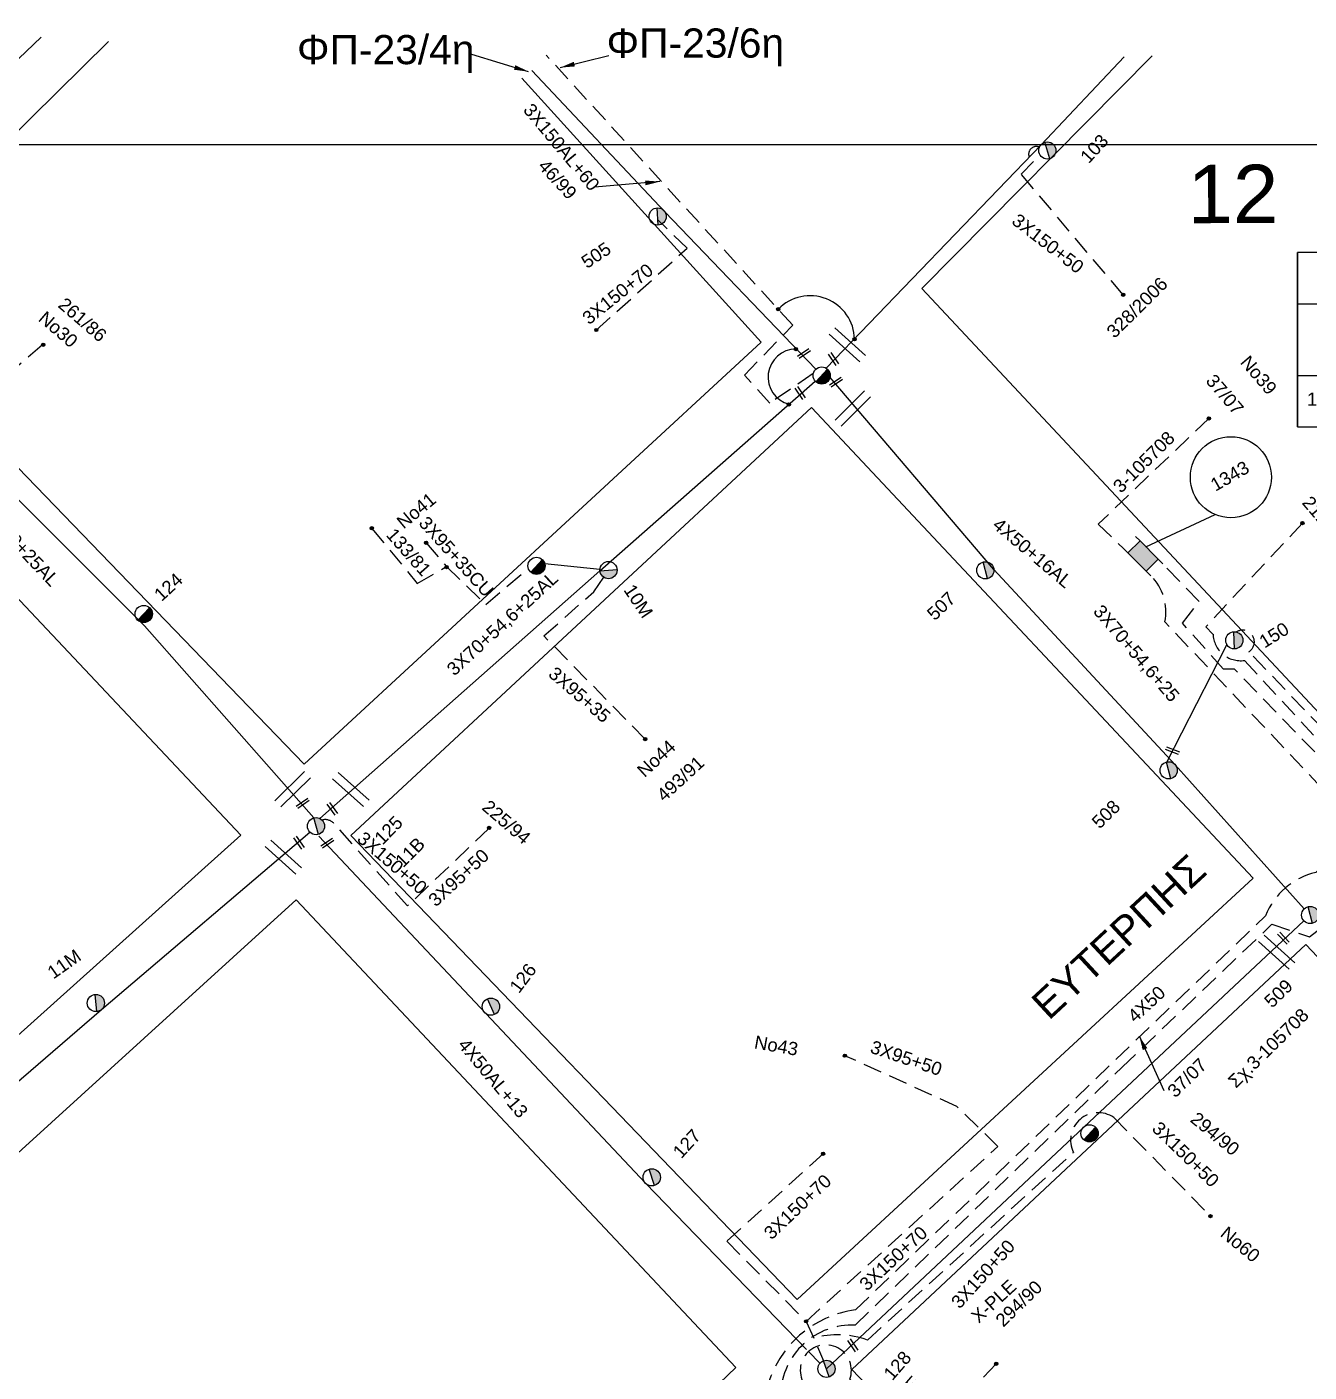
# Model space of a CAD drawing. Header units: millimetres. Extents: x 745 to 5694, y 762 to 3401.
# Drawn here: x 2458.9 to 2634.7, y 1723.2 to 1907.7 of the extents above; entities that cross this region are included whole.
import ezdxf
from ezdxf.enums import TextEntityAlignment as Align

# ---------------------------------------------------------------- set-up
doc = ezdxf.new("R2010")
doc.units = ezdxf.units.MM
doc.linetypes.add('DASHED', pattern=[19.05, 12.7, -6.35])
for name, color, linetype in [('Link Box 4 Διευθύνσεων', 7, 'Continuous'), ('Άγνωστα', 7, 'Continuous'), ('Ασφαλειοκιβώτια Χ.Τ 9 αναχωρήσεων', 7, 'Continuous'), ('Γυμνά εναέρια ΧΤ και ΦΟΠ (3Φ)   4x50+16AL', 7, 'Continuous'), ('Επιγραφές - Σχήματα', 7, 'Continuous'), ('Καλώδια ΧΤ   3x95+35 CU', 7, 'DASHED'), ('Μηχανική τομή', 7, 'Continuous'), ('Στύλος ΦΜ', 7, 'Continuous'), ('Στύλος ΦΜ @ 1', 7, 'Continuous'), ('Συνδέσεις', 7, 'Continuous'), ('Συνεστραμμένα ΧΤ   3x70+54.6+25 AL', 7, 'SYN_LINE'), ('Συνεστραμμένα ΧΤ   4x120+25 AL', 7, 'SYN_LINE'), ('Τομή', 7, 'Continuous'), ('Υπόβαθρο ΔΕΗ', 7, 'Continuous'), ('Υπόγεια καλώδια Παροχών ΧΤ   4x50AL', 7, 'DASHED')]:
    doc.layers.add(name, color=color, linetype=linetype)
doc.styles.add('arial', font='ARIAL.TTF')
doc.styles.get("Standard").update_dxf_attribs({"font": 'ARIAL.TTF'})
doc.linetypes.add('SYN_LINE', pattern='A,0.5,-0.0001,["/\\/\\/\\/",Standard,S=0.1,R=0,X=0,Y=-0.05],-0.25', length=0.7501)
doc.dimstyles.new('ISO-25', dxfattribs={"dimtxt": 2.5, "dimasz": 2.5, "dimexe": 1.25, "dimexo": 0.625, "dimtad": 1, "dimtxsty": 'Standard', "dimcen": 2.5, "dimadec": 0, "dimazin": 0, "dimtfac": 1, "dimtmove": 0, "dimatfit": 3, "dimfxl": 1, "dimarcsym": 0})

# ---------------------------------------------------------------- blocks, each defined once
blk = doc.blocks.new('ΥΠΑΡΧΩΝ ΤΣΙΜΕΝΤΕΝΙΟΣ ΣΤΥΛΟΣ')
at = {"layer": 'Στύλος ΦΜ'}
blk.add_hatch(color=256, dxfattribs=at).paths.add_polyline_path([(-1.29, -2.28, 0.574793), (2.62, 0, 0.268822), (1.3, 2.27)])
blk.add_line((-1.29, -2.28), (1.3, 2.27), dxfattribs=at)
blk.add_circle((0, 0), 2.62, dxfattribs=at)
at = {"layer": 'Στύλος ΦΜ', "flags": 4}
for tag, p in [('ΑΡΙΘΜΟΣ', (-4.68, 8.05)), ('ΤΥΠΟΣ', (-4.91, 3.03))]:
    blk.add_attdef(tag, p, '', height=4, dxfattribs=at)
blk = doc.blocks.new('LINK BOX 4 ΑΝΑΧΩΡΗΣΕΩΝ')
at = {"layer": 'Link Box 4 Διευθύνσεων', "ltscale": 40}
blk.add_hatch(color=256, dxfattribs=at).paths.add_polyline_path([(-3.54, 0), (-3.54, -4.67), (3.54, -4.67), (3.54, 0)])
for p, q in [((-3.54, 0), (-5.33, 0)), ((5.33, 0), (3.54, 0)), ((-3.54, -4.67), (-5.33, -4.67)), ((5.33, -4.67), (3.54, -4.67))]:
    blk.add_line(p, q, dxfattribs=at)
blk.add_lwpolyline([(-3.54, -4.67), (-3.54, 0), (3.54, 0), (3.54, -4.67)], close=True, dxfattribs=at)
blk = doc.blocks.new('ΑΣΦΑΛΕΙΟΚΙΒΩΤΙΟ ΥΠΟΣΤΑΘΜΟΥ 9 ΑΝΑΧΩΡΗΣΕΩΝ')
at = {"layer": 'Ασφαλειοκιβώτια Χ.Τ 9 αναχωρήσεων', "ltscale": 40}
for p, q in [((-23.8, 40.36), (24.02, 40.36)), ((-9.72, 40.36), (-9.72, -40.64)), ((9.94, 40.36), (9.94, -40.64)), ((-23.8, 31.36), (24.02, 31.36)), ((-23.8, 22.36), (24.02, 22.36)), ((-23.8, 13.36), (24.02, 13.36)), ((-23.8, 4.36), (24.02, 4.36)), ((-23.8, -4.64), (24.02, -4.64)), ((-23.8, -13.64), (24.02, -13.64)), ((-23.8, -22.64), (24.02, -22.64)), ((-23.8, -31.64), (24.02, -31.64))]:
    blk.add_line(p, q, dxfattribs=at)
at = {"layer": 'Ασφαλειοκιβώτια Χ.Τ 9 αναχωρήσεων'}
blk.add_lwpolyline([(-23.8, -40.64), (24.02, -40.64), (24.02, 40.36), (-23.8, 40.36)], close=True, dxfattribs=at)
for s, p in [('1', (-17.96, 37.74)), ('2', (-17.96, 29.17)), ('3', (-17.96, 20.09)), ('4', (-17.96, 11.07)), ('5', (-17.96, 2.06)), ('6', (-17.96, -7.08)), ('7', (-17.96, -15.32)), ('8', (-17.96, -25)), ('9', (-17.96, -33.7))]:
    blk.add_text(s, height=3.6, rotation=270, dxfattribs=at).set_placement(p)
at = {"layer": 'Ασφαλειοκιβώτια Χ.Τ 9 αναχωρήσεων', "ltscale": 40}
for tag, height, p in [('ΟΝΟΜΑ', 5, (-0.16, 44.31)), ('ΚΕΙΜΕΝΟ 1', 2, (17.06, 35.59)), ('ΚΕΙΜΕΝΟ 2', 2, (17.06, 26.88)), ('ΚΕΙΜΕΝΟ 3', 2, (17.06, 17.69)), ('ΚΕΙΜΕΝΟ 4', 2, (17.06, 8.71)), ('ΚΕΙΜΕΝΟ 5', 2, (17.06, -0.13)), ('ΚΕΙΜΕΝΟ 6', 2, (17.06, -9.05)), ('ΚΕΙΜΕΝΟ 7', 2, (17.06, -18.13)), ('ΚΕΙΜΕΝΟ 8', 2, (17.06, -26.85)), ('ΚΕΙΜΕΝΟ 9', 2, (17.06, -35.99)), ('ΣΧ', 2, (-0.1, -42.64))]:
    blk.add_attdef(tag, text='', height=height, dxfattribs=at).set_placement(p, align=Align.MIDDLE_CENTER)
blk = doc.blocks.new('_ΣΥΝΔΕΣΗ')
at = {"layer": 'Συνδέσεις', "linetype": 'SYN_LINE', "ltscale": 40}
blk.add_hatch(color=256, dxfattribs=at).paths.add_polyline_path([(0.5, -0.01, 1), (-0.5, -0.01, 1)])
at = {"layer": 'Συνδέσεις'}
blk.add_circle((0, -0.01), 0.5, dxfattribs=at)
blk = doc.blocks.new('ΜΗΧΑΝΙΚΗ ΤΟΜΗ')
at = {"layer": 'Μηχανική τομή', "ltscale": 40}
for p, q in [((-1.89, 0.78), (1.89, 0.78)), ((1.89, 0), (-1.89, 0))]:
    blk.add_line(p, q, dxfattribs=at)
blk = doc.blocks.new('ΤΟΜΗ')
at = {"layer": 'Τομή', "ltscale": 40}
for p, q in [((-5.68, 0), (5.68, 0)), ((5.68, -2.33), (-5.68, -2.33))]:
    blk.add_line(p, q, dxfattribs=at)

msp = doc.modelspace()

# ---------------------------------------------------------------- linework, layer by layer
at = {"layer": 'Άγνωστα', "color": 133, "linetype": 'DASHED', "ltscale": 0.2}
msp.add_line((2565.74, 1730.13), (2568.14, 1724.73), dxfattribs=at)
at = {"layer": 'Άγνωστα', "color": 62}
msp.add_lwpolyline([(2428.93, 1875.74), (2460.85, 1906.25)], dxfattribs=at)
at = {"layer": 'Άγνωστα', "color": 30, "linetype": 'DASHED', "ltscale": 0.2}
for points in [[(2566.72, 1860.11), (2560.77, 1856.05), (2557.28, 1859.91), (2563.9, 1866.75), (2530.09, 1903.78)], [(2572.45, 1729.62), (2609.05, 1764.97), (2629.61, 1784.59), (2634.76, 1782.87), (2639.4, 1786.48), (2646.31, 1792.9), (2670.12, 1766.91)]]:
    msp.add_lwpolyline(points, dxfattribs=at)
at = {"layer": 'Άγνωστα', "color": 30}
msp.add_lwpolyline([(2568.48, 1860.85), (2597.95, 1891.5), (2609.34, 1903.54)], dxfattribs=at)
at = {"layer": 'Άγνωστα', "color": 5}
msp.add_lwpolyline([(2567.07, 1860.71), (2546.36, 1882.31), (2528.13, 1901.66)], dxfattribs=at)
at = {"layer": 'Άγνωστα', "color": 30, "linetype": 'DASHED', "ltscale": 0.2}
for points in [[(2609.21, 1870.92), (2595.2, 1887.46), (2596.91, 1889.21, -1.017162), (2597.73, 1891.16, -5.81283)], [(2562.24, 1720.21, -0.415506), (2572.45, 1729.62)]]:
    msp.add_lwpolyline(points, format="xyb", dxfattribs=at)
at = {"layer": 'Άγνωστα', "color": 5, "linetype": 'DASHED', "ltscale": 0.2}
for points in [[(2536.97, 1866.08), (2549.41, 1877.29), (2545.42, 1881.18)], [(2506.21, 1838.85), (2512.42, 1831.34), (2516.42, 1833.63)], [(2543.68, 1809.97), (2529.78, 1824.13), (2536.63, 1830.17), (2537.98, 1832.18)]]:
    msp.add_lwpolyline(points, dxfattribs=at)
at = {"layer": 'Άγνωστα', "color": 1, "linetype": 'DASHED', "ltscale": 0.2}
msp.add_lwpolyline([(2461.01, 1864), (2449.42, 1854.06), (2451.44, 1851.64)], dxfattribs=at)
at = {"layer": 'Άγνωστα', "color": 62, "linetype": 'DASHED', "ltscale": 0.2}
msp.add_lwpolyline([(2620.96, 1853.96), (2605.79, 1839.47), (2609.24, 1836.13)], dxfattribs=at)
msp.add_lwpolyline([(2674.25, 1842.17), (2678.53, 1837.41), (2670.96, 1829.84, -0.348832), (2665.18, 1825.77), (2640.8, 1802.75), (2624.46, 1819.58), (2622.98, 1819.55), (2617.32, 1825.9), (2619.63, 1828.87), (2614.65, 1834.01)], format="xyb", dxfattribs=at)
at = {"layer": 'Άγνωστα', "color": 133, "linetype": 'DASHED', "ltscale": 0.2}
for points in [[(2633.78, 1839.6), (2620.53, 1825.38), (2621.52, 1824.39)], [(2592.04, 1754.1), (2586.42, 1759.59), (2571.05, 1766.56)], [(2554.87, 1741.11), (2565.74, 1730.13), (2592.04, 1754.1)], [(2568.07, 1753.12), (2554.87, 1741.11)]]:
    msp.add_lwpolyline(points, dxfattribs=at)
at = {"layer": 'Άγνωστα', "color": 27, "linetype": 'DASHED', "ltscale": 0.2}
msp.add_lwpolyline([(2672.43, 1840.53), (2675.57, 1836.69), (2670.07, 1830.86, -0.456315), (2664.23, 1826.92), (2641.98, 1805.77), (2626.43, 1821.96)], format="xyb", dxfattribs=at)
at = {"layer": 'Άγνωστα', "color": 5, "linetype": 'SYN_LINE', "ltscale": 10}
msp.add_lwpolyline([(2529.9, 1834.08), (2537.47, 1833.29)], dxfattribs=at)
at = {"layer": 'Άγνωστα', "color": 5, "linetype": 'DASHED', "ltscale": 0.2}
msp.add_lwpolyline([(2560.41, 1721.07, -0.304183), (2572.51, 1731.7), (2628.71, 1785.75, -0.243754), (2635.63, 1791.69), (2641.69, 1797.72), (2614.9, 1826.07)], format="xyb", dxfattribs=at)
at = {"layer": 'Άγνωστα', "color": 27, "linetype": 'SYN_LINE', "ltscale": 20}
msp.add_lwpolyline([(2615.21, 1806.84), (2623.44, 1822.91)], dxfattribs=at)
at = {"layer": 'Άγνωστα', "color": 133, "linetype": 'DASHED', "ltscale": 0.2}
for points in [[(2625.84, 1820.77), (2648.73, 1795.94, 0.316981), (2653.16, 1794.98)], [(2580.71, 1712.91), (2571.72, 1722.18, 1.862019), (2566.03, 1720.86, 2.211501)]]:
    msp.add_lwpolyline(points, format="xyb", dxfattribs=at)
at = {"layer": 'Άγνωστα', "color": 6, "linetype": 'DASHED', "ltscale": 0.2}
msp.add_lwpolyline([(2511.1, 1787.1), (2501, 1798.4, 0.286368), (2499.36, 1798.88, 7.124378)], format="xyb", dxfattribs=at)
at = {"layer": 'Άγνωστα', "color": 85}
msp.add_lwpolyline([(2398.88, 1706.6), (2408.35, 1720.67), (2437.35, 1745.51), (2469.13, 1772.88), (2497.71, 1797.2)], dxfattribs=at)
at = {"layer": 'Άγνωστα', "color": 6, "linetype": 'DASHED', "ltscale": 0.2}
msp.add_lwpolyline([(2522.25, 1797.73), (2511.1, 1787.1)], dxfattribs=at)
at = {"layer": 'Άγνωστα', "color": 6}
for points in [[(2565.79, 1726.29), (2543.73, 1749.06), (2521.82, 1772.35), (2498.93, 1796.67)], [(2567.63, 1724.39), (2566.08, 1725.99)]]:
    msp.add_lwpolyline(points, dxfattribs=at)
at = {"layer": 'Άγνωστα', "color": 5, "linetype": 'DASHED', "ltscale": 0.2}
msp.add_arc((2608.26, 1827.49), 6.8, 347.8763, 45.7339, dxfattribs=at)
at = {"layer": 'Άγνωστα', "color": 27, "linetype": 'DASHED', "ltscale": 0.2}
msp.add_arc((2625.59, 1823.32), 1.6, 301.4974, 122.3958, dxfattribs=at)
at = {"layer": 'Άγνωστα', "color": 133, "linetype": 'DASHED', "ltscale": 0.2}
msp.add_arc((2625.32, 1824.53), 3.8, 182.127, 277.8125, dxfattribs=at)
at = {"layer": 'Γυμνά εναέρια ΧΤ και ΦΟΠ (3Φ)   4x50+16AL', "color": 27}
msp.add_lwpolyline([(2634.03, 1786.69), (2616.33, 1806.47), (2591.48, 1833.22), (2569.02, 1859.58)], dxfattribs=at)
at = {"layer": 'Επιγραφές - Σχήματα', "ltscale": 0.2}
msp.add_line((2612.3, 1836.37), (2621.81, 1840.78), dxfattribs=at)
at = {"layer": 'Επιγραφές - Σχήματα', "color": 133, "ltscale": 0.2}
for p, q in [((2603.8, 1756.76), (2633.99, 1785.04)), ((2568.52, 1723.62), (2603.8, 1756.76))]:
    msp.add_line(p, q, dxfattribs=at)
at = {"layer": 'Επιγραφές - Σχήματα', "color": 133, "linetype": 'DASHED', "ltscale": 0.2}
for p, q in [((2607.92, 1758.08), (2621.17, 1744.56)), ((2574.16, 1727.57), (2602.38, 1753.3))]:
    msp.add_line(p, q, dxfattribs=at)
at = {"layer": 'Επιγραφές - Σχήματα'}
msp.add_lwpolyline([(780.39, 1891.51), (3073.89, 1891.51), (3073.89, 778.3), (780.39, 778.3)], close=True, dxfattribs=at)
at = {"layer": 'Επιγραφές - Σχήματα', "ltscale": 0.2}
msp.add_circle((2623.98, 1845.89), 5.56, dxfattribs=at)
for centre, radius, start, end in [((2566.3, 1864.72), 6.07, 0.8855, 136.0845), ((2564.38, 1859.62), 3.86, 90.8219, 254.8185)]:
    msp.add_arc(centre, radius, start, end, dxfattribs=at)
at = {"layer": 'Επιγραφές - Σχήματα', "color": 133, "linetype": 'DASHED', "ltscale": 0.2}
for centre, radius, start, end in [((2605.77, 1754.97), 3.78, 55.4554, 206.1656), ((2570.1, 1716.5), 11.79, 69.8676, 106.3969)]:
    msp.add_arc(centre, radius, start, end, dxfattribs=at)
at = {"layer": 'Καλώδια ΧΤ   3x95+35 CU', "color": 5, "ltscale": 0.2}
msp.add_lwpolyline([(2513.63, 1836.9), (2516.42, 1833.63), (2521.81, 1828.45), (2527.65, 1833.39)], dxfattribs=at)
at = {"layer": 'Συνεστραμμένα ΧΤ   3x70+54.6+25 AL', "color": 5, "ltscale": 20}
msp.add_lwpolyline([(2499.08, 1799.08), (2537.46, 1833.07), (2566.99, 1859.07)], dxfattribs=at)
at = {"layer": 'Συνεστραμμένα ΧΤ   4x120+25 AL', "color": 1, "linetype": 'SYN_LINE', "ltscale": 20}
msp.add_lwpolyline([(2498.22, 1799.17), (2475.01, 1825.51), (2450.85, 1849.66), (2428.37, 1873.6), (2428.02, 1873.97)], dxfattribs=at)
at = {"layer": 'Υπόβαθρο ΔΕΗ'}
for points in [[(2526.74, 1900.63), (2559.55, 1864.42), (2496.91, 1806.56), (2434.79, 1870.88), (2470.1, 1905.65)], [(2677.34, 1900.28), (2705.81, 1868.69), (2642.12, 1807.07), (2581.62, 1871.79), (2613.17, 1903.68)], [(2426.89, 1861.9), (2333.37, 1776.78), (2394.62, 1712.73), (2488.22, 1796.82), (2426.89, 1861.9)], [(2566.48, 1855.46), (2503.3, 1796.78), (2564.49, 1733.11), (2627.04, 1790.91), (2566.48, 1855.46)], [(2495.82, 1787.95), (2403.28, 1703.75), (2466.85, 1638.2), (2556.11, 1723.78), (2495.82, 1787.95)], [(2634.25, 1781.8), (2572.02, 1723.51), (2678.53, 1612.26), (2740.5, 1669.5), (2634.25, 1781.8)]]:
    msp.add_lwpolyline(points, dxfattribs=at)
at = {"layer": 'Υπόγεια καλώδια Παροχών ΧΤ   4x50AL', "color": 133, "ltscale": 0.2}
msp.add_lwpolyline([(2591.81, 1724.3), (2580.71, 1712.91)], dxfattribs=at)

# ---------------------------------------------------------------- block references
at = {"layer": 'Link Box 4 Διευθύνσεων', "xscale": 0.4999999999995794, "yscale": 0.4999999999995794, "zscale": 0.4999999999995794, "rotation": 314.9021125996557}
msp.add_blockref('LINK BOX 4 ΑΝΑΧΩΡΗΣΕΩΝ', (2612.77, 1835.9), dxfattribs=at)
at = {"layer": 'Ασφαλειοκιβώτια Χ.Τ 9 αναχωρήσεων'}
ref = msp.add_blockref('ΑΣΦΑΛΕΙΟΚΙΒΩΤΙΟ ΥΠΟΣΤΑΘΜΟΥ 9 ΑΝΑΧΩΡΗΣΕΩΝ', (2653.28, 1864.7), dxfattribs=dict(at, xscale=0.4999999999999665, yscale=0.4999999999999665, zscale=0.4999999999999665, rotation=90.04198287673343))
ref.add_attrib('ΣΧ', 'Σχ.3-105708', dxfattribs={"ltscale": 40, "height": 1, "rotation": 90.042}).set_placement((2674.6, 1864.66), align=Align.MIDDLE_CENTER)
at = {"layer": 'Μηχανική τομή'}
for p, xscale, yscale, zscale, rotation in [((2565.55, 1862.69), 0.5000000000003039, 0.5000000000003039, 0.5000000000003039, 34.0692459198051), ((2569.65, 1862.21), 0.5000000000002159, 0.5000000000002159, 0.5000000000002159, 125.288209247134), ((2569.96, 1858.78), 0.5000000000003039, 0.5000000000003039, 0.5000000000003039, 34.0692459198051), ((2565.08, 1857.56), 0.5000000000002159, 0.5000000000002159, 0.5000000000002159, 125.288209247134), ((2616.03, 1808.56), 0.5000000000002481, 0.5000000000002481, 0.5000000000002481, 158.9740355207618), ((2496.84, 1801.01), 0.5000000000003039, 0.5000000000003039, 0.5000000000003039, 34.0692459198051), ((2500.94, 1800.53), 0.5000000000002159, 0.5000000000002159, 0.5000000000002159, 125.288209247134), ((2496.38, 1795.88), 0.5000000000002159, 0.5000000000002159, 0.5000000000002159, 125.288209247134), ((2500.22, 1795.55), 0.5000000000003039, 0.5000000000003039, 0.5000000000003039, 34.06924591980511), ((2631.32, 1782.83), 0.5000000000002105, 0.5000000000002105, 0.5000000000002105, 134.0727877481692), ((2571.97, 1726.72), 0.5000000000005864, 0.5000000000005864, 0.5000000000005864, 304.0692459197832)]:
    msp.add_blockref('ΜΗΧΑΝΙΚΗ ΤΟΜΗ', p, dxfattribs=dict(at, xscale=xscale, yscale=yscale, zscale=zscale, rotation=rotation))
at = {"layer": 'Στύλος ΦΜ @ 1', "ltscale": 40}
ref = msp.add_blockref('ΥΠΑΡΧΩΝ ΤΣΙΜΕΝΤΕΝΙΟΣ ΣΤΥΛΟΣ', (2598.81, 1890.7), dxfattribs=dict(at, xscale=0.4499999999997599, yscale=0.4499999999997599, zscale=0.4499999999997599, rotation=47.38475856108227))
ref.add_attrib('ΤΥΠΟΣ', '103', (2604.48, 1888.81), dxfattribs={"layer": 'Στύλος ΦΜ', "height": 1.8, "rotation": 47.3848, "flags": 4})
ref = msp.add_blockref('ΥΠΑΡΧΩΝ ΤΣΙΜΕΝΤΕΝΙΟΣ ΣΤΥΛΟΣ', (2545.38, 1881.66), dxfattribs=dict(at, xscale=0.4499999999998238, yscale=0.4499999999998238, zscale=0.4499999999998238, rotation=33.65045714840393))
ref.add_attrib('ΤΥΠΟΣ', '505', (2535.69, 1874.44), dxfattribs={"layer": 'Στύλος ΦΜ', "height": 1.8, "rotation": 33.6505, "flags": 4})
at = {"layer": 'Στύλος ΦΜ @ 1', "ltscale": 40, "xscale": 0.4499999999996779, "yscale": 0.4499999999996779, "zscale": 0.4499999999996779, "rotation": 346.8465568456768}
for p in [(2567.87, 1859.85), (2528.77, 1833.74), (2474.92, 1827.14), (2604.6, 1755.91)]:
    msp.add_blockref('ΥΠΑΡΧΩΝ ΤΣΙΜΕΝΤΕΝΙΟΣ ΣΤΥΛΟΣ', p, dxfattribs=at)
at = {"layer": 'Στύλος ΦΜ @ 1', "ltscale": 40}
ref = msp.add_blockref('ΥΠΑΡΧΩΝ ΤΣΙΜΕΝΤΕΝΙΟΣ ΣΤΥΛΟΣ', (2538.64, 1833.16), dxfattribs=dict(at, xscale=0.4499999999998194, yscale=0.4499999999998194, zscale=0.4499999999998194, rotation=303.8378038606652))
ref.add_attrib('ΤΥΠΟΣ', '10M', (2540.64, 1830.44), dxfattribs={"layer": 'Στύλος ΦΜ', "height": 1.8, "rotation": 303.8378, "flags": 4})
ref = msp.add_blockref('ΥΠΑΡΧΩΝ ΤΣΙΜΕΝΤΕΝΙΟΣ ΣΤΥΛΟΣ', (2590.31, 1833.13), dxfattribs=dict(at, xscale=0.4499999999996499, yscale=0.4499999999996499, zscale=0.4499999999996499, rotation=43.87230915468597))
ref.add_attrib('ΤΥΠΟΣ', '507', (2583.37, 1826.13), dxfattribs={"layer": 'Στύλος ΦΜ', "height": 1.8, "rotation": 43.8723, "flags": 4})
ref = msp.add_blockref('ΥΠΑΡΧΩΝ ΤΣΙΜΕΝΤΕΝΙΟΣ ΣΤΥΛΟΣ', (2624.44, 1823.53), dxfattribs=dict(at, xscale=0.4499999999995875, yscale=0.4499999999995875, zscale=0.4499999999995875, rotation=31.87383346947898))
ref.add_attrib('ΤΥΠΟΣ', '150', (2628.58, 1822.38), dxfattribs={"layer": 'Στύλος ΦΜ', "height": 1.8, "rotation": 31.8738, "flags": 4})
ref = msp.add_blockref('ΥΠΑΡΧΩΝ ΤΣΙΜΕΝΤΕΝΙΟΣ ΣΤΥΛΟΣ', (2615.45, 1805.69), dxfattribs=dict(at, xscale=0.4499999999995986, yscale=0.4499999999995986, zscale=0.4499999999995986, rotation=44.65233996330414))
ref.add_attrib('ΤΥΠΟΣ', '508', (2605.98, 1797.57), dxfattribs={"layer": 'Στύλος ΦΜ', "height": 1.8, "rotation": 44.6523, "flags": 4})
ref = msp.add_blockref('ΥΠΑΡΧΩΝ ΤΣΙΜΕΝΤΕΝΙΟΣ ΣΤΥΛΟΣ', (2498.54, 1798.04), dxfattribs=dict(at, xscale=0.4499999999995802, yscale=0.4499999999995802, zscale=0.4499999999995802, rotation=45.43704965444265))
ref.add_attrib('ΤΥΠΟΣ', '125', (2507.65, 1795.37), dxfattribs={"layer": 'Στύλος ΦΜ', "height": 1.8, "rotation": 45.437, "flags": 4})
ref.add_attrib('ΑΡΙΘΜΟΣ', '11B', (2510.49, 1792.24), dxfattribs={"layer": 'Στύλος ΦΜ', "height": 1.8, "rotation": 45.437, "flags": 4})
ref = msp.add_blockref('ΥΠΑΡΧΩΝ ΤΣΙΜΕΝΤΕΝΙΟΣ ΣΤΥΛΟΣ', (2634.85, 1785.85), dxfattribs=dict(at, xscale=0.4499999999995896, yscale=0.4499999999995896, zscale=0.4499999999995896, rotation=44.03486953192647))
ref.add_attrib('ΤΥΠΟΣ', '509', (2629.61, 1773), dxfattribs={"layer": 'Στύλος ΦΜ', "height": 1.8, "rotation": 44.0349, "flags": 4})
ref = msp.add_blockref('ΥΠΑΡΧΩΝ ΤΣΙΜΕΝΤΕΝΙΟΣ ΣΤΥΛΟΣ', (2468.36, 1773.78), dxfattribs=dict(at, xscale=0.4499999999997589, yscale=0.4499999999997589, zscale=0.4499999999997589, rotation=35.06492286535821))
ref.add_attrib('ΤΥΠΟΣ', '11M', (2462.52, 1776.99), dxfattribs={"layer": 'Στύλος ΦΜ', "height": 1.8, "rotation": 35.0649, "flags": 4})
ref = msp.add_blockref('ΥΠΑΡΧΩΝ ΤΣΙΜΕΝΤΕΝΙΟΣ ΣΤΥΛΟΣ', (2522.52, 1773.29), dxfattribs=dict(at, xscale=0.4499999999995701, yscale=0.4499999999995701, zscale=0.4499999999995701, rotation=53.07772329070634))
ref.add_attrib('ΤΥΠΟΣ', '126', (2526.36, 1774.99), dxfattribs={"layer": 'Στύλος ΦΜ', "height": 1.8, "rotation": 53.0777, "flags": 4})
ref = msp.add_blockref('ΥΠΑΡΧΩΝ ΤΣΙΜΕΝΤΕΝΙΟΣ ΣΤΥΛΟΣ', (2544.57, 1749.88), dxfattribs=dict(at, xscale=0.4499999999996703, yscale=0.4499999999996703, zscale=0.4499999999996703, rotation=47.58595452605643))
ref.add_attrib('ΤΥΠΟΣ', '127', (2548.62, 1752.35), dxfattribs={"layer": 'Στύλος ΦΜ', "height": 1.8, "rotation": 47.586, "flags": 4})
ref = msp.add_blockref('ΥΠΑΡΧΩΝ ΤΣΙΜΕΝΤΕΝΙΟΣ ΣΤΥΛΟΣ', (2568.52, 1723.62), dxfattribs=dict(at, xscale=0.4499999999996656, yscale=0.4499999999996656, zscale=0.4499999999996656, rotation=48.97643897108382))
ref.add_attrib('ΤΥΠΟΣ', '128', (2577.55, 1721.9), dxfattribs={"layer": 'Στύλος ΦΜ', "height": 1.8, "rotation": 48.9764, "flags": 4})
ref.add_attrib('ΑΡΙΘΜΟΣ', '11E', (2578.71, 1718.27), dxfattribs={"layer": 'Στύλος ΦΜ', "height": 1.8, "rotation": 48.9764, "flags": 4})
at = {"layer": 'Συνδέσεις', "xscale": 0.4499999999998181, "yscale": 0.4499999999998181, "zscale": 0.4499999999998181}
for p in [(2609.21, 1870.92), (2561.92, 1868.94), (2536.97, 1866.09), (2461.14, 1864.07), (2564.33, 1863.48), (2572.37, 1864.82), (2563.37, 1855.89), (2620.96, 1853.97), (2633.78, 1839.61), (2506.18, 1838.9), (2513.64, 1836.91), (2516.44, 1833.57), (2543.68, 1809.98), (2522.26, 1797.81), (2571.05, 1766.57), (2568.07, 1753.12), (2621.17, 1744.56), (2565.74, 1730.14), (2591.81, 1724.31)]:
    msp.add_blockref('_ΣΥΝΔΕΣΗ', p, dxfattribs=at)
at = {"layer": 'Τομή'}
for p, xscale, yscale, zscale, rotation in [((2570.98, 1863.61), 0.5000000000001749, 0.5000000000001749, 0.5000000000001749, 137.8870918339165), ((2572.55, 1854.91), 0.5000000000003724, 0.5000000000003724, 0.5000000000003724, 224.7965898608775), ((2495.75, 1802.69), 0.5000000000003724, 0.5000000000003724, 0.5000000000003724, 224.7965898608775), ((2502.92, 1802.64), 0.5000000000001749, 0.5000000000001749, 0.5000000000001749, 137.8870918339165), ((2493.68, 1793.35), 0.5000000000001749, 0.5000000000001749, 0.5000000000001749, 137.8870918339165), ((2629.85, 1780.32), 0.5000000000001749, 0.5000000000001749, 0.5000000000001749, 137.8870918339165)]:
    msp.add_blockref('ΤΟΜΗ', p, dxfattribs=dict(at, xscale=xscale, yscale=yscale, zscale=zscale, rotation=rotation))

# ---------------------------------------------------------------- texts
at = {"layer": 'Άγνωστα', "char_height": 1.8, "attachment_point": 1, "style": 'arial'}
for s, insert, width, rotation in [('3X150AL+60', (2528.22, 1897.36), 69.1904, 309.7731), ('3X150+50', (2594.88, 1882.19), 69.1904, 322.2912), ('3X150+70', (2534.84, 1868.12), 69.1904, 38.8312), ('211/96', (2635, 1843.51), 69.1904, 310.5469), ('133/81', (2509.39, 1839.11), 69.1904, 311.3582), ('3X70+54,6+25', (2606.36, 1828.61), 69.1904, 310.5469), ('3X95+35', (2531.43, 1820.06), 69.1904, 319.2928), ('3X150+50', (2505.21, 1797.45), 69.1904, 319.2928), ('3X95+50', (2513.75, 1788.21), 69.1904, 42.6338), ('4X50', (2609.63, 1772.32), 69.1904, 42.6338), ('4X50AL+13', (2519.27, 1769.14), 70.4383, 309.9356), ('3X95+50', (2574.96, 1768.72), 69.1904, 341.2667), ('3X150+50', (2614.27, 1757.71), 69.1904, 315.7929), ('3X150+70', (2559.75, 1742.53), 69.1904, 43.4029), ('3X150+70', (2572.85, 1735.51), 69.1904, 42.8207), ('3X150+50', (2585.45, 1732.95), 69.1904, 47.8887), ('X-PLE', (2588.17, 1731.1), 69.1904, 42.6338)]:
    msp.add_mtext(s, dxfattribs=dict(at, insert=insert, width=width, rotation=rotation))
at = {"layer": 'Γυμνά εναέρια ΧΤ και ΦΟΠ (3Φ)   4x50+16AL', "char_height": 1.8, "attachment_point": 1, "style": 'arial'}
for s, insert, width, rotation in [('4X120+25AL', (2453.45, 1842.61), 58.3754, 313.3829), ('4X50+16AL', (2592.31, 1840.47), 69.1904, 319.8083)]:
    msp.add_mtext(s, dxfattribs=dict(at, insert=insert, width=width, rotation=rotation))
at = {"layer": 'Επιγραφές - Σχήματα', "ltscale": 0.2, "char_height": 4, "width": 30.8102, "attachment_point": 1}
for s, insert in [('ΦΠ-23/6η', (2538.38, 1907.44)), ('ΦΠ-23/4η', (2495.93, 1906.54))]:
    msp.add_mtext(s, dxfattribs=dict(at, insert=insert))
at = {"layer": 'Επιγραφές - Σχήματα', "width": 69.1904, "attachment_point": 1, "style": 'arial'}
for s, insert, char_height, rotation in [('46/99', (2530.2, 1889.68), 1.8, 312.5403), ('12', (2618.04, 1888.73), 8, 0.1115), ('328/2006', (2606.75, 1866.12), 1.8, 44.7862), ('261/86', (2464.21, 1870.69), 1.8, 319.2928), ('Nο30', (2461.51, 1868.81), 1.8, 319.2928), ('Nο39', (2626.52, 1862.77), 1.8, 310.5469), ('37/07', (2621.79, 1860.22), 1.8, 310.5469), ('3-105708', (2607.63, 1844.89), 1.8, 44.7862), ('1343', (2620.95, 1845.45), 1.8, 29.9298), ('Nο41', (2509.4, 1840.09), 1.8, 39.681), ('124', (2476.14, 1830.09), 1.8, 42.6338), ('Nο44', (2542.37, 1805.95), 1.8, 42.6338), ('493/91', (2545.06, 1802.62), 1.8, 42.6338), ('225/94', (2522.33, 1801.79), 1.8, 319.2928), ('ΕΥΤΕΡΠΗΣ', (2596.28, 1774.23), 4, 42.8102), ('Σχ.3-105708', (2623.4, 1763.3), 1.8, 44.3615), ('Nο43', (2558.84, 1769.36), 1.8, 350.0079), ('37/07', (2615.09, 1761.98), 1.8, 44.3615), ('294/90', (2619.41, 1759), 1.8, 320.5309), ('Nο60', (2623.52, 1743.3), 1.8, 320.5309), ('294/90', (2591.52, 1730.53), 1.8, 44.3615)]:
    msp.add_mtext(s, dxfattribs=dict(at, insert=insert, char_height=char_height, rotation=rotation))
at = {"layer": 'Καλώδια ΧΤ   3x95+35 CU', "insert": (2513.84, 1840.73), "char_height": 1.8, "width": 69.1904, "attachment_point": 1, "rotation": 312.0424, "style": 'arial'}
msp.add_mtext('3X95+35CU', dxfattribs=at)
at = {"layer": 'Συνεστραμμένα ΧΤ   3x70+54.6+25 AL', "insert": (2516.28, 1819.88), "char_height": 1.8, "width": 69.1904, "attachment_point": 1, "rotation": 42.6338, "style": 'arial'}
msp.add_mtext('3X70+54,6+25AL', dxfattribs=at)

# ---------------------------------------------------------------- leaders
at = {"layer": 'Επιγραφές - Σχήματα', "ltscale": 40}
for points in [[(2527.69, 1901.51), (2519.91, 1903.88)], [(2532.02, 1902.07), (2538.7, 1903.73)], [(2545.68, 1886.43), (2536.78, 1885.66)], [(2611.39, 1769.29), (2614.76, 1761.78)]]:
    msp.add_leader(points, dimstyle='ISO-25', override={"dimasz": 2, "dimtad": 0}, dxfattribs=at)

doc.saveas('drawing.dxf')
